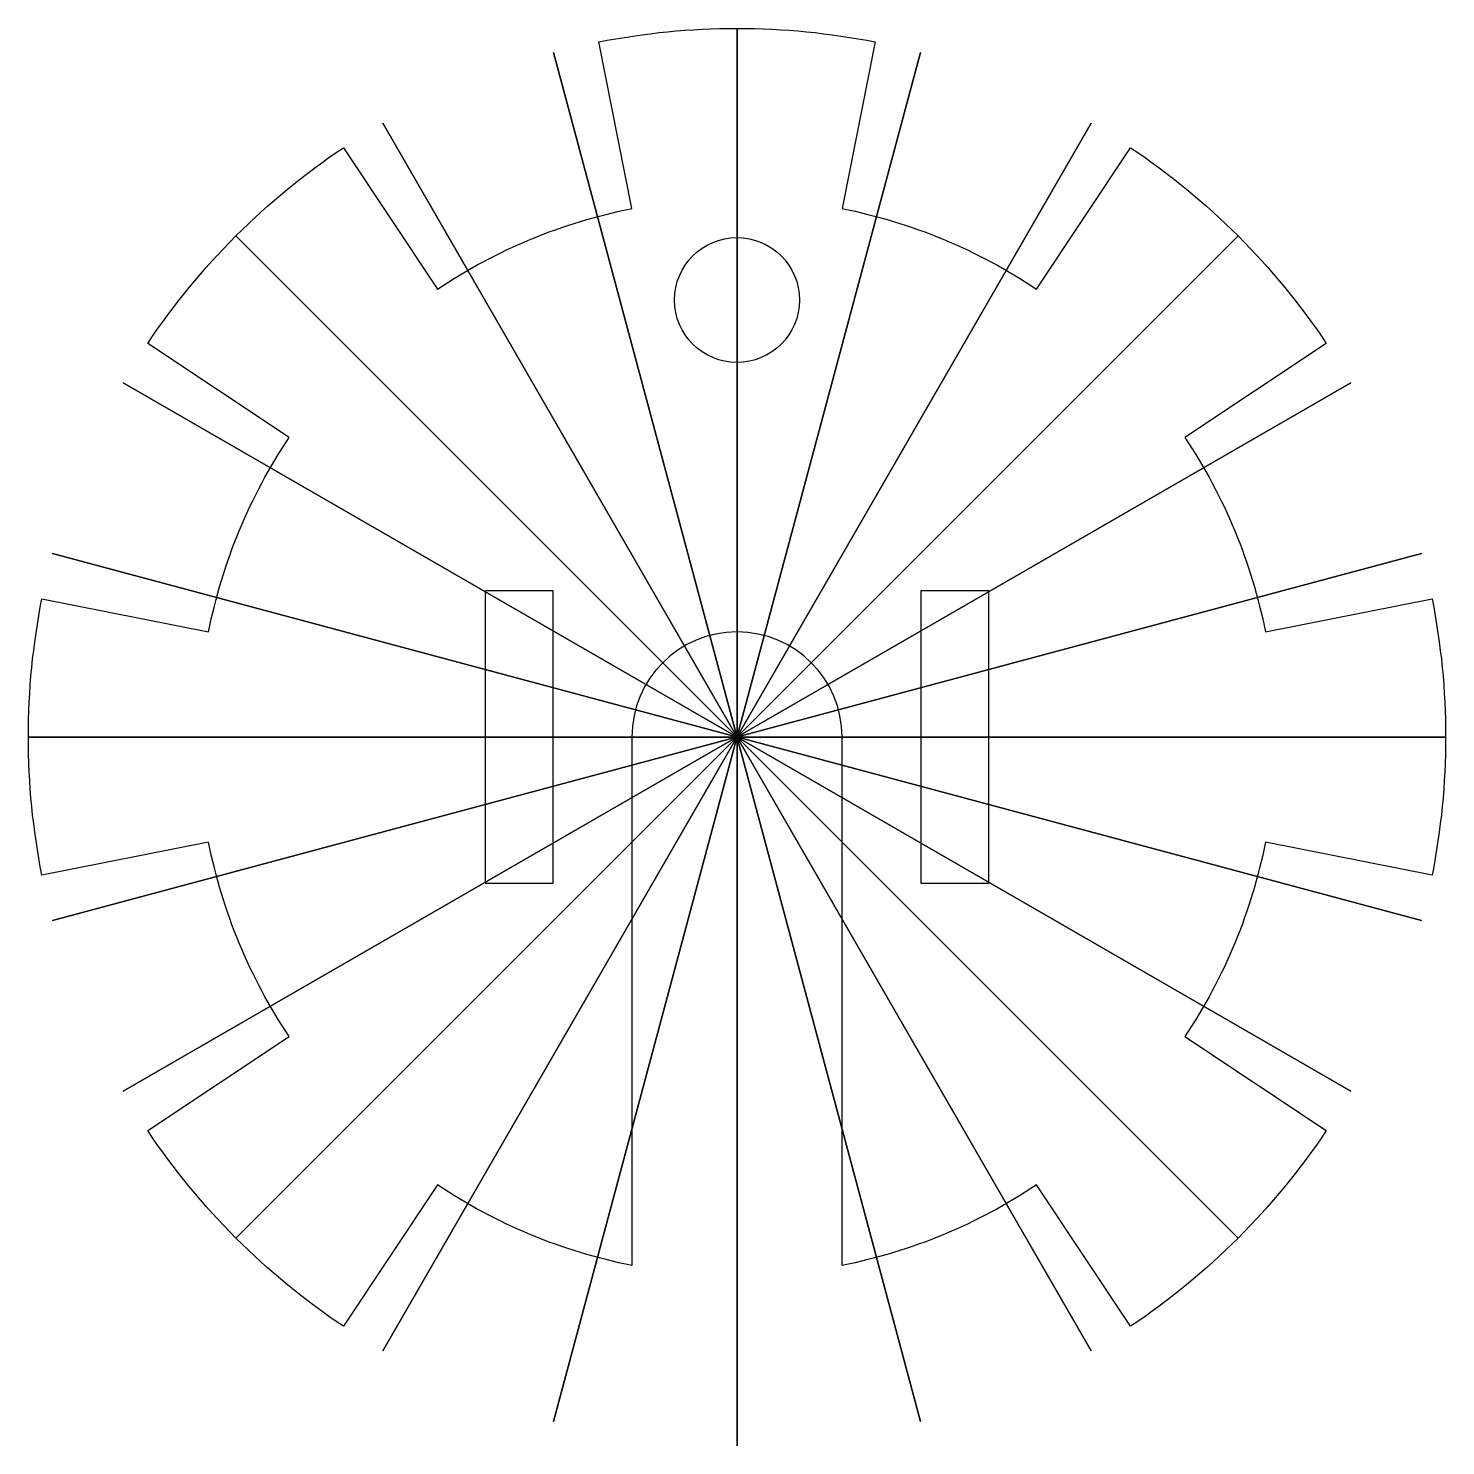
# Model space of a CAD drawing. Header units: millimetres. Extents: x -72 to 72, y -72 to 72.
import ezdxf

# ---------------------------------------------------------------- set-up
doc = ezdxf.new("R2010")
doc.units = ezdxf.units.MM
doc.layers.get('0').update_dxf_attribs({"linetype": 'CONTINUOUS'})

msp = doc.modelspace()

# ---------------------------------------------------------------- linework, layer by layer
for p, q in [((0, 72.02), (0, -72.03)), ((0, -72.03), (0, 72.02)), ((18.64, 69.57), (-18.64, -69.57)), ((-18.64, 69.57), (18.64, -69.57)), ((-18.64, -69.57), (18.64, 69.57)), ((18.64, -69.57), (-18.64, 69.57)), ((36.01, 62.38), (-36.01, -62.38)), ((-36.01, 62.38), (36.01, -62.38)), ((-36.01, -62.38), (36.01, 62.38)), ((36.01, -62.38), (-36.01, 62.38)), ((50.93, 50.93), (-50.93, -50.93)), ((-50.93, 50.93), (50.93, -50.93)), ((-50.93, -50.93), (50.93, 50.93)), ((50.93, -50.93), (-50.93, 50.93)), ((-62.38, 36.01), (62.38, -36.01)), ((62.38, -36.01), (-62.38, 36.01)), ((62.38, 36.01), (-62.38, -36.01)), ((-62.38, -36.01), (62.38, 36.01)), ((69.57, 18.64), (-69.57, -18.64)), ((-69.57, 18.64), (69.57, -18.64)), ((-69.57, -18.64), (69.57, 18.64)), ((69.57, -18.64), (-69.57, 18.64)), ((-72.03, 0), (72.02, 0)), ((72.02, 0), (-72.03, 0))]:
    msp.add_line(p, q)
msp.add_lwpolyline([(-10.68, 0), (-10.68, -53.71, -0.098491), (-30.43, -45.53), (-40.01, -59.89, -0.098491), (-59.89, -40.01), (-45.53, -30.43, -0.098491), (-53.71, -10.68), (-70.64, -14.05, -0.098491), (-70.64, 14.05), (-53.71, 10.68, -0.098491), (-45.53, 30.43), (-59.89, 40.01, -0.098491), (-40.01, 59.89), (-30.43, 45.53, -0.098491), (-10.68, 53.71), (-14.05, 70.64, -0.098491), (14.05, 70.64), (10.68, 53.71, -0.098491), (30.43, 45.53), (40.01, 59.89, -0.098491), (59.89, 40.01), (45.53, 30.43, -0.098491), (53.71, 10.68), (70.64, 14.05, -0.098491), (70.64, -14.05), (53.71, -10.68, -0.098491), (45.53, -30.43), (59.89, -40.01, -0.098491), (40.01, -59.89), (30.43, -45.53, -0.098491), (10.68, -53.71), (10.68, 0, 1)], format="xyb", close=True)
for points in [[(-25.58, -14.85), (-18.68, -14.85), (-18.68, 14.85), (-25.58, 14.85)], [(25.58, -14.85), (25.58, 14.85), (18.68, 14.85), (18.68, -14.85)]]:
    msp.add_lwpolyline(points, close=True)
msp.add_circle((0, 44.41), 6.35)

doc.saveas('drawing.dxf')
